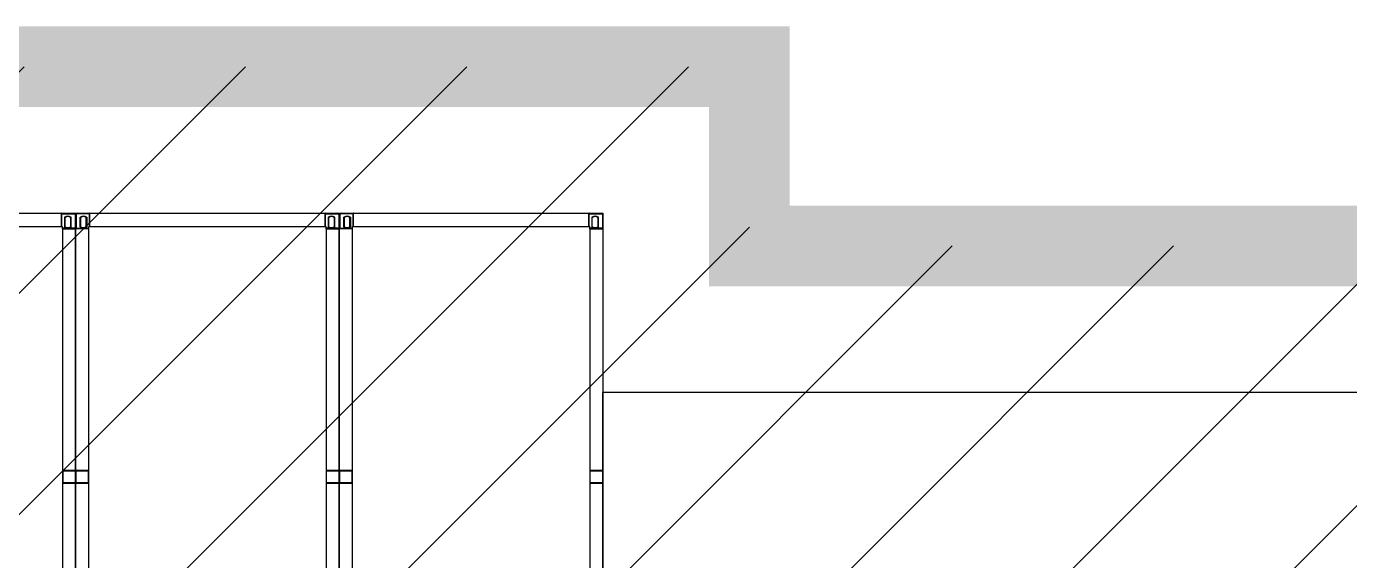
# Model space of a CAD drawing. Header units: millimetres. Extents: x 4080735 to 4152075, y -451436 to -400976.
# Drawn here: x 4147237 to 4148140, y -405665 to -405300 of the extents above; entities that cross this region are included whole.
import ezdxf

# ---------------------------------------------------------------- set-up
doc = ezdxf.new("R2010")
doc.units = ezdxf.units.MM
doc.header["$LTSCALE"] = 60
doc.layers.add('3', color=3, linetype='Continuous')

# ---------------------------------------------------------------- blocks, each defined once
blk = doc.blocks.new('KEY PLAN_NEW')
at = {"color": 253, "linetype": 'Continuous'}
for p, q in [((-1107.1, -1134.94), (-1107.1, -1131.94)), ((-1107.1, -1132.06), (-1106.98, -1132.06)), ((-1106.98, -1131.94), (-1106.98, -1132.06)), ((-1106.98, -1134.94), (-1106.98, -1132.06)), ((-1106.98, -1132.06), (-1104.27, -1132.06)), ((-1104.27, -1132.06), (-1104.27, -1131.94)), ((-1103.98, -1132.06), (-1103.98, -1132.06)), ((-1103.98, -1132.06), (-1103.98, -1132.06)), ((-1103.74, -1132.06), (-1103.74, -1132.06)), ((-1103.74, -1132.06), (-1103.74, -1132.06)), ((-1103.45, -1132.06), (-1103.45, -1131.94)), ((-1100.74, -1132.06), (-1103.45, -1132.06)), ((-1100.74, -1131.94), (-1100.74, -1132.06)), ((-1100.62, -1132.06), (-1100.74, -1132.06)), ((-1100.74, -1134.94), (-1100.74, -1132.06)), ((-1100.62, -1134.94), (-1100.62, -1131.94)), ((-1047.1, -1134.94), (-1047.1, -1131.94)), ((-1047.1, -1132.06), (-1046.98, -1132.06)), ((-1046.98, -1131.94), (-1046.98, -1132.06)), ((-1046.98, -1134.94), (-1046.98, -1132.06)), ((-1046.98, -1132.06), (-1044.27, -1132.06)), ((-1044.27, -1132.06), (-1044.27, -1131.94)), ((-1043.98, -1132.06), (-1043.98, -1132.06)), ((-1043.98, -1132.06), (-1043.98, -1132.06)), ((-1043.74, -1132.06), (-1043.74, -1132.06)), ((-1043.74, -1132.06), (-1043.74, -1132.06)), ((-1043.45, -1132.06), (-1043.45, -1131.94)), ((-1040.74, -1132.06), (-1043.45, -1132.06)), ((-1040.74, -1131.94), (-1040.74, -1132.06)), ((-1040.62, -1132.06), (-1040.74, -1132.06)), ((-1040.74, -1134.94), (-1040.74, -1132.06)), ((-1040.62, -1134.94), (-1040.62, -1131.94)), ((-987.1, -1134.94), (-987.1, -1131.94)), ((-987.1, -1132.06), (-986.98, -1132.06)), ((-986.98, -1131.94), (-986.98, -1132.06)), ((-986.98, -1134.94), (-986.98, -1132.06)), ((-986.98, -1132.06), (-984.27, -1132.06)), ((-984.27, -1132.06), (-984.27, -1131.94)), ((-983.98, -1132.06), (-983.98, -1132.06)), ((-983.98, -1132.06), (-983.98, -1132.06)), ((-1106.4, -1132.84), (-1106.4, -1135.1)), ((-1106.28, -1135.04), (-1106.28, -1132.91)), ((-1105.01, -1132.91), (-1105.01, -1135.04)), ((-1104.89, -1135.1), (-1104.89, -1132.84)), ((-1103.98, -1132.35), (-1103.86, -1132.35)), ((-1103.98, -1132.35), (-1103.98, -1135.38)), ((-1103.74, -1132.35), (-1103.86, -1132.35)), ((-1103.74, -1132.35), (-1103.74, -1135.38)), ((-1102.84, -1135.1), (-1102.84, -1132.84)), ((-1102.72, -1132.91), (-1102.72, -1135.04)), ((-1101.45, -1135.04), (-1101.45, -1132.91)), ((-1101.33, -1132.84), (-1101.33, -1135.1)), ((-1046.4, -1132.84), (-1046.4, -1135.1)), ((-1046.28, -1135.04), (-1046.28, -1132.91)), ((-1045.01, -1132.91), (-1045.01, -1135.04)), ((-1044.89, -1135.1), (-1044.89, -1132.84)), ((-1043.98, -1132.35), (-1043.86, -1132.35)), ((-1043.98, -1132.35), (-1043.98, -1135.38)), ((-1043.74, -1132.35), (-1043.86, -1132.35)), ((-1043.74, -1132.35), (-1043.74, -1135.38)), ((-1042.84, -1135.1), (-1042.84, -1132.84)), ((-1042.72, -1132.91), (-1042.72, -1135.04)), ((-1041.45, -1135.04), (-1041.45, -1132.91)), ((-1041.33, -1132.84), (-1041.33, -1135.1)), ((-986.4, -1132.84), (-986.4, -1135.1)), ((-986.28, -1135.04), (-986.28, -1132.91)), ((-985.01, -1132.91), (-985.01, -1135.04)), ((-984.89, -1135.1), (-984.89, -1132.84)), ((-983.98, -1132.35), (-983.86, -1132.35)), ((-983.98, -1132.35), (-983.98, -1135.38)), ((-1103.98, -1135.38), (-1106.86, -1135.38)), ((-1106.86, -1135.5), (-1103.86, -1135.5)), ((-1103.98, -1135.5), (-1103.98, -1135.38)), ((-1103.98, -1135.38), (-1103.86, -1135.38)), ((-1103.74, -1135.38), (-1103.86, -1135.38)), ((-1100.86, -1135.5), (-1103.86, -1135.5)), ((-1103.74, -1135.5), (-1103.74, -1135.38)), ((-1103.74, -1135.38), (-1100.86, -1135.38)), ((-1043.98, -1135.38), (-1046.86, -1135.38)), ((-1046.86, -1135.5), (-1043.86, -1135.5)), ((-1043.98, -1135.5), (-1043.98, -1135.38)), ((-1043.98, -1135.38), (-1043.86, -1135.38)), ((-1043.74, -1135.38), (-1043.86, -1135.38)), ((-1040.86, -1135.5), (-1043.86, -1135.5)), ((-1043.74, -1135.5), (-1043.74, -1135.38)), ((-1043.74, -1135.38), (-1040.86, -1135.38)), ((-983.98, -1135.38), (-986.86, -1135.38)), ((-986.86, -1135.5), (-983.86, -1135.5)), ((-983.98, -1135.5), (-983.98, -1135.38)), ((-983.98, -1135.38), (-983.86, -1135.38))]:
    blk.add_line(p, q, dxfattribs=at)
at = {"color": 253}
for p, q in [((-1160.62, -1134.94), (-1107.1, -1134.94)), ((-1107.1, -1134.94), (-1106.86, -1134.94)), ((-1106.86, -1135.5), (-1106.86, -1134.94)), ((-1100.62, -1134.94), (-1100.86, -1134.94)), ((-1100.86, -1135.5), (-1100.86, -1134.94)), ((-1100.62, -1134.94), (-1047.1, -1134.94)), ((-1047.1, -1134.94), (-1046.86, -1134.94)), ((-1046.86, -1135.5), (-1046.86, -1134.94)), ((-1040.62, -1134.94), (-1040.86, -1134.94)), ((-1040.86, -1135.5), (-1040.86, -1134.94)), ((-1040.62, -1134.94), (-987.1, -1134.94)), ((-987.1, -1134.94), (-986.86, -1134.94)), ((-986.86, -1135.5), (-986.86, -1134.94)), ((-1106.86, -1135.5), (-1106.86, -1428.38)), ((-1100.86, -1428.38), (-1100.86, -1135.5)), ((-1046.86, -1135.5), (-1046.86, -1428.38)), ((-1040.86, -1428.38), (-1040.86, -1135.5)), ((-986.86, -1135.5), (-986.86, -1428.38)), ((-703.74, -1172.74), (-983.86, -1172.74)), ((-983.86, -1371.94), (-983.86, -1172.74)), ((-1106.86, -1190.44), (-1106.86, -1193.44)), ((-1106.86, -1190.44), (-1103.86, -1190.44)), ((-1106.74, -1193.32), (-1106.74, -1190.56)), ((-1106.74, -1190.56), (-1103.98, -1190.56)), ((-1103.98, -1190.56), (-1103.98, -1193.32)), ((-1103.98, -1190.56), (-1103.98, -1193.32)), ((-1103.86, -1193.44), (-1103.86, -1190.44)), ((-1103.86, -1190.44), (-1103.86, -1193.44)), ((-1103.86, -1190.44), (-1100.86, -1190.44)), ((-1103.74, -1193.32), (-1103.74, -1190.56)), ((-1103.74, -1190.56), (-1100.98, -1190.56)), ((-1100.98, -1190.56), (-1100.98, -1193.32)), ((-1100.98, -1190.56), (-1100.98, -1193.32)), ((-1100.86, -1193.44), (-1100.86, -1190.44)), ((-1046.86, -1190.44), (-1046.86, -1193.44)), ((-1046.86, -1190.44), (-1043.86, -1190.44)), ((-1046.74, -1193.32), (-1046.74, -1190.56)), ((-1046.74, -1190.56), (-1043.98, -1190.56)), ((-1043.98, -1190.56), (-1043.98, -1193.32)), ((-1043.98, -1190.56), (-1043.98, -1193.32)), ((-1043.86, -1193.44), (-1043.86, -1190.44)), ((-1043.86, -1190.44), (-1043.86, -1193.44)), ((-1043.86, -1190.44), (-1040.86, -1190.44)), ((-1043.74, -1193.32), (-1043.74, -1190.56)), ((-1043.74, -1190.56), (-1040.98, -1190.56)), ((-1040.98, -1190.56), (-1040.98, -1193.32)), ((-1040.98, -1190.56), (-1040.98, -1193.32)), ((-1040.86, -1193.44), (-1040.86, -1190.44)), ((-986.86, -1190.44), (-986.86, -1193.44)), ((-986.86, -1190.44), (-983.86, -1190.44)), ((-986.74, -1193.32), (-986.74, -1190.56)), ((-986.74, -1190.56), (-983.98, -1190.56)), ((-983.98, -1190.56), (-983.98, -1193.32)), ((-983.98, -1190.56), (-983.98, -1193.32)), ((-983.86, -1193.44), (-983.86, -1190.44)), ((-1103.86, -1193.44), (-1106.86, -1193.44)), ((-1103.98, -1193.32), (-1106.74, -1193.32)), ((-1100.86, -1193.44), (-1103.86, -1193.44)), ((-1100.98, -1193.32), (-1103.74, -1193.32)), ((-1043.86, -1193.44), (-1046.86, -1193.44)), ((-1043.98, -1193.32), (-1046.74, -1193.32)), ((-1040.86, -1193.44), (-1043.86, -1193.44)), ((-1040.98, -1193.32), (-1043.74, -1193.32)), ((-983.86, -1193.44), (-986.86, -1193.44)), ((-983.98, -1193.32), (-986.74, -1193.32))]:
    blk.add_line(p, q, dxfattribs=at)
for points in [[(-1163.86, -1131.94), (-1103.86, -1131.94), (-1103.86, -1431.94), (-1163.86, -1431.94)], [(-1103.86, -1131.94), (-1043.86, -1131.94), (-1043.86, -1431.94), (-1103.86, -1431.94)], [(-1043.86, -1131.94), (-983.86, -1131.94), (-983.86, -1431.94), (-1043.86, -1431.94)]]:
    blk.add_lwpolyline(points, close=True, dxfattribs=at)
at = {"color": 253, "linetype": 'Continuous'}
for centre, radius, start, end in [((-1106.98, -1132.06), 0.12, 90, 180), ((-1104.27, -1132.35), 0.41, 0, 90), ((-1104.27, -1132.35), 0.29, 0, 90), ((-1103.45, -1132.35), 0.41, 90, 180), ((-1103.45, -1132.35), 0.29, 90, 180), ((-1100.74, -1132.06), 0.12, 0, 90), ((-1046.98, -1132.06), 0.12, 90, 180), ((-1044.27, -1132.35), 0.41, 0, 90), ((-1044.27, -1132.35), 0.29, 0, 90), ((-1043.45, -1132.35), 0.41, 90, 180), ((-1043.45, -1132.35), 0.29, 90, 180), ((-1040.74, -1132.06), 0.12, 0, 90), ((-986.98, -1132.06), 0.12, 90, 180), ((-984.27, -1132.35), 0.41, 0, 90), ((-984.27, -1132.35), 0.29, 0, 90), ((-1105.64, -1133.97), 1.36, 56.2792, 123.7208), ((-1105.64, -1133.97), 1.36, 236.2792, 303.7208), ((-1105.64, -1133.97), 1.24, 59.1964, 120.8036), ((-1105.64, -1133.97), 1.24, 239.1964, 300.8036), ((-1102.08, -1133.97), 1.36, 56.2792, 123.7208), ((-1102.08, -1133.97), 1.36, 236.2792, 303.7208), ((-1102.08, -1133.97), 1.24, 59.1964, 120.8036), ((-1102.08, -1133.97), 1.24, 239.1964, 300.8036), ((-1045.64, -1133.97), 1.36, 56.2792, 123.7208), ((-1045.64, -1133.97), 1.36, 236.2792, 303.7208), ((-1045.64, -1133.97), 1.24, 59.1964, 120.8036), ((-1045.64, -1133.97), 1.24, 239.1964, 300.8036), ((-1042.08, -1133.97), 1.36, 56.2792, 123.7208), ((-1042.08, -1133.97), 1.36, 236.2792, 303.7208), ((-1042.08, -1133.97), 1.24, 59.1964, 120.8036), ((-1042.08, -1133.97), 1.24, 239.1964, 300.8036), ((-985.64, -1133.97), 1.36, 56.2792, 123.7208), ((-985.64, -1133.97), 1.36, 236.2792, 303.7208), ((-985.64, -1133.97), 1.24, 59.1964, 120.8036), ((-985.64, -1133.97), 1.24, 239.1964, 300.8036), ((-1103.98, -1135.38), 0.12, 270, 0), ((-1103.74, -1135.38), 0.12, 180, 270), ((-1043.98, -1135.38), 0.12, 270, 0), ((-1043.74, -1135.38), 0.12, 180, 270), ((-983.98, -1135.38), 0.12, 270, 0)]:
    blk.add_arc(centre, radius, start, end, dxfattribs=at)
for points, knots in [([(-1106.28, -1132.91), (-1106.28, -1132.91, 46), (-1106.28, -1132.91, 46), (-1106.28, -1132.91, 46), (-1106.28, -1132.91, 46), (-1106.28, -1132.91, 46), (-1106.28, -1132.91, 46), (-1106.28, -1132.91, 46), (-1106.28, -1132.91, 46), (-1106.28, -1132.91, 46), (-1106.28, -1132.9, 46), (-1106.29, -1132.9, 46), (-1106.29, -1132.9, 46), (-1106.29, -1132.9, 46), (-1106.29, -1132.9, 46), (-1106.29, -1132.9, 46), (-1106.3, -1132.9, 46), (-1106.3, -1132.9, 46), (-1106.3, -1132.9, 46), (-1106.3, -1132.9, 46), (-1106.3, -1132.89, 46), (-1106.3, -1132.89, 46), (-1106.31, -1132.89, 46), (-1106.31, -1132.89, 46), (-1106.32, -1132.89, 46), (-1106.32, -1132.89, 46), (-1106.32, -1132.88, 46), (-1106.32, -1132.88, 46), (-1106.32, -1132.88, 46), (-1106.32, -1132.88, 46), (-1106.33, -1132.88, 46), (-1106.33, -1132.88, 46), (-1106.34, -1132.88, 46), (-1106.34, -1132.87, 46), (-1106.35, -1132.87, 46), (-1106.35, -1132.87, 46), (-1106.35, -1132.87, 46), (-1106.35, -1132.87, 46), (-1106.36, -1132.86, 46), (-1106.36, -1132.86, 46), (-1106.36, -1132.86, 46), (-1106.36, -1132.86, 46), (-1106.37, -1132.86, 46), (-1106.37, -1132.86, 46), (-1106.38, -1132.85, 46), (-1106.38, -1132.85, 46), (-1106.39, -1132.85, 46), (-1106.39, -1132.85, 46), (-1106.39, -1132.84, 46), (-1106.39, -1132.84, 46), (-1106.39, -1132.84, 46), (-1106.4, -1132.84, 46), (-1106.4, -1132.84, 46), (-1106.4, -1132.84, 46)], [0, 0, 0, 0, 0.06206, 0.12459, 0.12459, 0.155854, 0.155854, 0.171487, 0.171487, 0.187119, 0.187119, 0.249648, 0.249648, 0.312178, 0.312178, 0.343442, 0.343442, 0.359075, 0.359075, 0.374707, 0.374707, 0.437236, 0.437236, 0.499766, 0.499766, 0.53103, 0.53103, 0.546663, 0.546663, 0.562295, 0.562295, 0.624824, 0.624824, 0.687353, 0.687353, 0.749883, 0.749883, 0.765515, 0.765515, 0.781147, 0.781147, 0.812412, 0.812412, 0.874941, 0.874941, 0.937471, 0.937471, 0.968735, 0.968735, 0.984368, 0.992184, 0.992184, 1, 1, 1, 1]), ([(-1106.28, -1135.04), (-1106.28, -1135.04, 46), (-1106.28, -1135.04, 46), (-1106.28, -1135.04, 46), (-1106.28, -1135.04, 46), (-1106.28, -1135.04, 46), (-1106.28, -1135.04, 46), (-1106.28, -1135.04, 46), (-1106.28, -1135.04, 46), (-1106.28, -1135.04, 46), (-1106.28, -1135.04, 46), (-1106.29, -1135.04, 46), (-1106.29, -1135.05, 46), (-1106.29, -1135.05, 46), (-1106.29, -1135.05, 46), (-1106.29, -1135.05, 46), (-1106.3, -1135.05, 46), (-1106.3, -1135.05, 46), (-1106.3, -1135.05, 46), (-1106.3, -1135.05, 46), (-1106.3, -1135.05, 46), (-1106.3, -1135.05, 46), (-1106.31, -1135.06, 46), (-1106.31, -1135.06, 46), (-1106.32, -1135.06, 46), (-1106.32, -1135.06, 46), (-1106.32, -1135.06, 46), (-1106.32, -1135.06, 46), (-1106.32, -1135.06, 46), (-1106.32, -1135.06, 46), (-1106.33, -1135.07, 46), (-1106.33, -1135.07, 46), (-1106.34, -1135.07, 46), (-1106.34, -1135.07, 46), (-1106.35, -1135.08, 46), (-1106.35, -1135.08, 46), (-1106.35, -1135.08, 46), (-1106.35, -1135.08, 46), (-1106.36, -1135.08, 46), (-1106.36, -1135.08, 46), (-1106.36, -1135.09, 46), (-1106.36, -1135.09, 46), (-1106.37, -1135.09, 46), (-1106.37, -1135.09, 46), (-1106.38, -1135.09, 46), (-1106.38, -1135.1, 46), (-1106.39, -1135.1, 46), (-1106.39, -1135.1, 46), (-1106.39, -1135.1, 46), (-1106.39, -1135.1, 46), (-1106.39, -1135.1, 46), (-1106.4, -1135.1, 46), (-1106.4, -1135.1, 46), (-1106.4, -1135.1, 46)], [0, 0, 0, 0, 0.06206, 0.12459, 0.12459, 0.155854, 0.155854, 0.171487, 0.171487, 0.187119, 0.187119, 0.249648, 0.249648, 0.312178, 0.312178, 0.343442, 0.343442, 0.359075, 0.359075, 0.374707, 0.374707, 0.437236, 0.437236, 0.499766, 0.499766, 0.53103, 0.53103, 0.546663, 0.546663, 0.562295, 0.562295, 0.624824, 0.624824, 0.687353, 0.687353, 0.749883, 0.749883, 0.765515, 0.765515, 0.781147, 0.781147, 0.812412, 0.812412, 0.874941, 0.874941, 0.937471, 0.937471, 0.968735, 0.968735, 0.984368, 0.992184, 0.992184, 1, 1, 1, 1]), ([(-1104.89, -1132.84), (-1104.89, -1132.84, 46), (-1104.89, -1132.84, 46), (-1104.89, -1132.84, 46), (-1104.89, -1132.84, 46), (-1104.89, -1132.84, 46), (-1104.89, -1132.85, 46), (-1104.9, -1132.85, 46), (-1104.9, -1132.85, 46), (-1104.91, -1132.85, 46), (-1104.91, -1132.86, 46), (-1104.92, -1132.86, 46), (-1104.92, -1132.86, 46), (-1104.92, -1132.86, 46), (-1104.93, -1132.86, 46), (-1104.93, -1132.86, 46), (-1104.93, -1132.87, 46), (-1104.93, -1132.87, 46), (-1104.93, -1132.87, 46), (-1104.94, -1132.87, 46), (-1104.94, -1132.87, 46), (-1104.95, -1132.88, 46), (-1104.95, -1132.88, 46), (-1104.96, -1132.88, 46), (-1104.96, -1132.88, 46), (-1104.96, -1132.88, 46), (-1104.96, -1132.88, 46), (-1104.96, -1132.88, 46), (-1104.97, -1132.89, 46), (-1104.97, -1132.89, 46), (-1104.97, -1132.89, 46), (-1104.97, -1132.89, 46), (-1104.98, -1132.89, 46), (-1104.98, -1132.89, 46), (-1104.99, -1132.9, 46), (-1104.99, -1132.9, 46), (-1104.99, -1132.9, 46), (-1104.99, -1132.9, 46), (-1104.99, -1132.9, 46), (-1104.99, -1132.9, 46), (-1104.99, -1132.9, 46), (-1104.99, -1132.9, 46), (-1105, -1132.9, 46), (-1105, -1132.9, 46), (-1105, -1132.91, 46), (-1105, -1132.91, 46), (-1105, -1132.91, 46), (-1105, -1132.91, 46), (-1105, -1132.91, 46), (-1105, -1132.91, 46), (-1105.01, -1132.91, 46), (-1105.01, -1132.91, 46), (-1105.01, -1132.91, 46), (-1105.01, -1132.91, 46)], [0, 0, 0, 0, 0.00782, 0.00782, 0.015639, 0.031279, 0.031279, 0.062557, 0.062557, 0.125114, 0.125114, 0.187671, 0.187671, 0.21895, 0.21895, 0.234589, 0.234589, 0.250228, 0.250228, 0.312785, 0.312785, 0.375342, 0.375342, 0.437899, 0.437899, 0.453538, 0.453538, 0.469178, 0.469178, 0.500456, 0.500456, 0.563013, 0.563013, 0.62557, 0.62557, 0.641209, 0.641209, 0.656849, 0.656849, 0.688127, 0.688127, 0.750684, 0.750684, 0.813241, 0.813241, 0.828881, 0.828881, 0.84452, 0.84452, 0.875798, 0.875798, 0.938355, 1, 1, 1, 1]), ([(-1104.89, -1135.1), (-1104.89, -1135.1, 46), (-1104.89, -1135.1, 46), (-1104.89, -1135.1, 46), (-1104.89, -1135.1, 46), (-1104.89, -1135.1, 46), (-1104.89, -1135.1, 46), (-1104.9, -1135.1, 46), (-1104.9, -1135.1, 46), (-1104.91, -1135.09, 46), (-1104.91, -1135.09, 46), (-1104.92, -1135.09, 46), (-1104.92, -1135.09, 46), (-1104.92, -1135.09, 46), (-1104.93, -1135.08, 46), (-1104.93, -1135.08, 46), (-1104.93, -1135.08, 46), (-1104.93, -1135.08, 46), (-1104.93, -1135.08, 46), (-1104.94, -1135.08, 46), (-1104.94, -1135.07, 46), (-1104.95, -1135.07, 46), (-1104.95, -1135.07, 46), (-1104.96, -1135.07, 46), (-1104.96, -1135.06, 46), (-1104.96, -1135.06, 46), (-1104.96, -1135.06, 46), (-1104.96, -1135.06, 46), (-1104.97, -1135.06, 46), (-1104.97, -1135.06, 46), (-1104.97, -1135.06, 46), (-1104.97, -1135.06, 46), (-1104.98, -1135.05, 46), (-1104.98, -1135.05, 46), (-1104.99, -1135.05, 46), (-1104.99, -1135.05, 46), (-1104.99, -1135.05, 46), (-1104.99, -1135.05, 46), (-1104.99, -1135.05, 46), (-1104.99, -1135.05, 46), (-1104.99, -1135.05, 46), (-1104.99, -1135.05, 46), (-1105, -1135.04, 46), (-1105, -1135.04, 46), (-1105, -1135.04, 46), (-1105, -1135.04, 46), (-1105, -1135.04, 46), (-1105, -1135.04, 46), (-1105, -1135.04, 46), (-1105, -1135.04, 46), (-1105.01, -1135.04, 46), (-1105.01, -1135.04, 46), (-1105.01, -1135.04, 46), (-1105.01, -1135.04, 46)], [0, 0, 0, 0, 0.00782, 0.00782, 0.015639, 0.031279, 0.031279, 0.062557, 0.062557, 0.125114, 0.125114, 0.187671, 0.187671, 0.21895, 0.21895, 0.234589, 0.234589, 0.250228, 0.250228, 0.312785, 0.312785, 0.375342, 0.375342, 0.437899, 0.437899, 0.453538, 0.453538, 0.469178, 0.469178, 0.500456, 0.500456, 0.563013, 0.563013, 0.62557, 0.62557, 0.641209, 0.641209, 0.656849, 0.656849, 0.688127, 0.688127, 0.750684, 0.750684, 0.813241, 0.813241, 0.828881, 0.828881, 0.84452, 0.84452, 0.875798, 0.875798, 0.938355, 1, 1, 1, 1]), ([(-1102.84, -1132.84), (-1102.84, -1132.84, 46), (-1102.84, -1132.84, 46), (-1102.83, -1132.84, 46), (-1102.83, -1132.84, 46), (-1102.83, -1132.84, 46), (-1102.83, -1132.85, 46), (-1102.83, -1132.85, 46), (-1102.82, -1132.85, 46), (-1102.82, -1132.85, 46), (-1102.81, -1132.86, 46), (-1102.81, -1132.86, 46), (-1102.8, -1132.86, 46), (-1102.8, -1132.86, 46), (-1102.8, -1132.86, 46), (-1102.8, -1132.86, 46), (-1102.79, -1132.87, 46), (-1102.79, -1132.87, 46), (-1102.79, -1132.87, 46), (-1102.79, -1132.87, 46), (-1102.78, -1132.87, 46), (-1102.78, -1132.88, 46), (-1102.77, -1132.88, 46), (-1102.77, -1132.88, 46), (-1102.76, -1132.88, 46), (-1102.76, -1132.88, 46), (-1102.76, -1132.88, 46), (-1102.76, -1132.88, 46), (-1102.76, -1132.89, 46), (-1102.76, -1132.89, 46), (-1102.75, -1132.89, 46), (-1102.75, -1132.89, 46), (-1102.74, -1132.89, 46), (-1102.74, -1132.89, 46), (-1102.74, -1132.9, 46), (-1102.74, -1132.9, 46), (-1102.74, -1132.9, 46), (-1102.74, -1132.9, 46), (-1102.73, -1132.9, 46), (-1102.73, -1132.9, 46), (-1102.73, -1132.9, 46), (-1102.73, -1132.9, 46), (-1102.73, -1132.9, 46), (-1102.72, -1132.9, 46), (-1102.72, -1132.91, 46), (-1102.72, -1132.91, 46), (-1102.72, -1132.91, 46), (-1102.72, -1132.91, 46), (-1102.72, -1132.91, 46), (-1102.72, -1132.91, 46), (-1102.72, -1132.91, 46), (-1102.72, -1132.91, 46), (-1102.72, -1132.91, 46), (-1102.72, -1132.91, 46)], [0, 0, 0, 0, 0.00782, 0.00782, 0.015639, 0.031279, 0.031279, 0.062557, 0.062557, 0.125114, 0.125114, 0.187671, 0.187671, 0.21895, 0.21895, 0.234589, 0.234589, 0.250228, 0.250228, 0.312785, 0.312785, 0.375342, 0.375342, 0.437899, 0.437899, 0.453538, 0.453538, 0.469178, 0.469178, 0.500456, 0.500456, 0.563013, 0.563013, 0.62557, 0.62557, 0.641209, 0.641209, 0.656849, 0.656849, 0.688127, 0.688127, 0.750684, 0.750684, 0.813241, 0.813241, 0.828881, 0.828881, 0.84452, 0.84452, 0.875798, 0.875798, 0.938355, 1, 1, 1, 1]), ([(-1102.84, -1135.1), (-1102.84, -1135.1, 46), (-1102.84, -1135.1, 46), (-1102.83, -1135.1, 46), (-1102.83, -1135.1, 46), (-1102.83, -1135.1, 46), (-1102.83, -1135.1, 46), (-1102.83, -1135.1, 46), (-1102.82, -1135.1, 46), (-1102.82, -1135.09, 46), (-1102.81, -1135.09, 46), (-1102.81, -1135.09, 46), (-1102.8, -1135.09, 46), (-1102.8, -1135.09, 46), (-1102.8, -1135.08, 46), (-1102.8, -1135.08, 46), (-1102.79, -1135.08, 46), (-1102.79, -1135.08, 46), (-1102.79, -1135.08, 46), (-1102.79, -1135.08, 46), (-1102.78, -1135.07, 46), (-1102.78, -1135.07, 46), (-1102.77, -1135.07, 46), (-1102.77, -1135.07, 46), (-1102.76, -1135.06, 46), (-1102.76, -1135.06, 46), (-1102.76, -1135.06, 46), (-1102.76, -1135.06, 46), (-1102.76, -1135.06, 46), (-1102.76, -1135.06, 46), (-1102.75, -1135.06, 46), (-1102.75, -1135.06, 46), (-1102.74, -1135.05, 46), (-1102.74, -1135.05, 46), (-1102.74, -1135.05, 46), (-1102.74, -1135.05, 46), (-1102.74, -1135.05, 46), (-1102.74, -1135.05, 46), (-1102.73, -1135.05, 46), (-1102.73, -1135.05, 46), (-1102.73, -1135.05, 46), (-1102.73, -1135.05, 46), (-1102.73, -1135.04, 46), (-1102.72, -1135.04, 46), (-1102.72, -1135.04, 46), (-1102.72, -1135.04, 46), (-1102.72, -1135.04, 46), (-1102.72, -1135.04, 46), (-1102.72, -1135.04, 46), (-1102.72, -1135.04, 46), (-1102.72, -1135.04, 46), (-1102.72, -1135.04, 46), (-1102.72, -1135.04, 46), (-1102.72, -1135.04, 46)], [0, 0, 0, 0, 0.00782, 0.00782, 0.015639, 0.031279, 0.031279, 0.062557, 0.062557, 0.125114, 0.125114, 0.187671, 0.187671, 0.21895, 0.21895, 0.234589, 0.234589, 0.250228, 0.250228, 0.312785, 0.312785, 0.375342, 0.375342, 0.437899, 0.437899, 0.453538, 0.453538, 0.469178, 0.469178, 0.500456, 0.500456, 0.563013, 0.563013, 0.62557, 0.62557, 0.641209, 0.641209, 0.656849, 0.656849, 0.688127, 0.688127, 0.750684, 0.750684, 0.813241, 0.813241, 0.828881, 0.828881, 0.84452, 0.84452, 0.875798, 0.875798, 0.938355, 1, 1, 1, 1]), ([(-1101.45, -1132.91), (-1101.45, -1132.91, 46), (-1101.45, -1132.91, 46), (-1101.45, -1132.91, 46), (-1101.44, -1132.91, 46), (-1101.44, -1132.91, 46), (-1101.44, -1132.91, 46), (-1101.44, -1132.91, 46), (-1101.44, -1132.91, 46), (-1101.44, -1132.91, 46), (-1101.44, -1132.9, 46), (-1101.44, -1132.9, 46), (-1101.43, -1132.9, 46), (-1101.43, -1132.9, 46), (-1101.43, -1132.9, 46), (-1101.43, -1132.9, 46), (-1101.43, -1132.9, 46), (-1101.43, -1132.9, 46), (-1101.43, -1132.9, 46), (-1101.43, -1132.9, 46), (-1101.42, -1132.89, 46), (-1101.42, -1132.89, 46), (-1101.41, -1132.89, 46), (-1101.41, -1132.89, 46), (-1101.41, -1132.89, 46), (-1101.41, -1132.89, 46), (-1101.4, -1132.88, 46), (-1101.4, -1132.88, 46), (-1101.4, -1132.88, 46), (-1101.4, -1132.88, 46), (-1101.4, -1132.88, 46), (-1101.39, -1132.88, 46), (-1101.39, -1132.88, 46), (-1101.38, -1132.87, 46), (-1101.38, -1132.87, 46), (-1101.37, -1132.87, 46), (-1101.37, -1132.87, 46), (-1101.37, -1132.87, 46), (-1101.37, -1132.86, 46), (-1101.37, -1132.86, 46), (-1101.36, -1132.86, 46), (-1101.36, -1132.86, 46), (-1101.36, -1132.86, 46), (-1101.35, -1132.86, 46), (-1101.35, -1132.85, 46), (-1101.34, -1132.85, 46), (-1101.34, -1132.85, 46), (-1101.33, -1132.85, 46), (-1101.33, -1132.84, 46), (-1101.33, -1132.84, 46), (-1101.33, -1132.84, 46), (-1101.33, -1132.84, 46), (-1101.33, -1132.84, 46), (-1101.33, -1132.84, 46)], [0, 0, 0, 0, 0.06206, 0.12459, 0.12459, 0.155854, 0.155854, 0.171487, 0.171487, 0.187119, 0.187119, 0.249648, 0.249648, 0.312178, 0.312178, 0.343442, 0.343442, 0.359075, 0.359075, 0.374707, 0.374707, 0.437236, 0.437236, 0.499766, 0.499766, 0.53103, 0.53103, 0.546663, 0.546663, 0.562295, 0.562295, 0.624824, 0.624824, 0.687353, 0.687353, 0.749883, 0.749883, 0.765515, 0.765515, 0.781147, 0.781147, 0.812412, 0.812412, 0.874941, 0.874941, 0.937471, 0.937471, 0.968735, 0.968735, 0.984368, 0.992184, 0.992184, 1, 1, 1, 1]), ([(-1101.45, -1135.04), (-1101.45, -1135.04, 46), (-1101.45, -1135.04, 46), (-1101.45, -1135.04, 46), (-1101.44, -1135.04, 46), (-1101.44, -1135.04, 46), (-1101.44, -1135.04, 46), (-1101.44, -1135.04, 46), (-1101.44, -1135.04, 46), (-1101.44, -1135.04, 46), (-1101.44, -1135.04, 46), (-1101.44, -1135.04, 46), (-1101.43, -1135.05, 46), (-1101.43, -1135.05, 46), (-1101.43, -1135.05, 46), (-1101.43, -1135.05, 46), (-1101.43, -1135.05, 46), (-1101.43, -1135.05, 46), (-1101.43, -1135.05, 46), (-1101.43, -1135.05, 46), (-1101.42, -1135.05, 46), (-1101.42, -1135.05, 46), (-1101.41, -1135.06, 46), (-1101.41, -1135.06, 46), (-1101.41, -1135.06, 46), (-1101.41, -1135.06, 46), (-1101.4, -1135.06, 46), (-1101.4, -1135.06, 46), (-1101.4, -1135.06, 46), (-1101.4, -1135.06, 46), (-1101.4, -1135.07, 46), (-1101.39, -1135.07, 46), (-1101.39, -1135.07, 46), (-1101.38, -1135.07, 46), (-1101.38, -1135.08, 46), (-1101.37, -1135.08, 46), (-1101.37, -1135.08, 46), (-1101.37, -1135.08, 46), (-1101.37, -1135.08, 46), (-1101.37, -1135.08, 46), (-1101.36, -1135.09, 46), (-1101.36, -1135.09, 46), (-1101.36, -1135.09, 46), (-1101.35, -1135.09, 46), (-1101.35, -1135.09, 46), (-1101.34, -1135.1, 46), (-1101.34, -1135.1, 46), (-1101.33, -1135.1, 46), (-1101.33, -1135.1, 46), (-1101.33, -1135.1, 46), (-1101.33, -1135.1, 46), (-1101.33, -1135.1, 46), (-1101.33, -1135.1, 46), (-1101.33, -1135.1, 46)], [0, 0, 0, 0, 0.06206, 0.12459, 0.12459, 0.155854, 0.155854, 0.171487, 0.171487, 0.187119, 0.187119, 0.249648, 0.249648, 0.312178, 0.312178, 0.343442, 0.343442, 0.359075, 0.359075, 0.374707, 0.374707, 0.437236, 0.437236, 0.499766, 0.499766, 0.53103, 0.53103, 0.546663, 0.546663, 0.562295, 0.562295, 0.624824, 0.624824, 0.687353, 0.687353, 0.749883, 0.749883, 0.765515, 0.765515, 0.781147, 0.781147, 0.812412, 0.812412, 0.874941, 0.874941, 0.937471, 0.937471, 0.968735, 0.968735, 0.984368, 0.992184, 0.992184, 1, 1, 1, 1]), ([(-1046.28, -1132.91), (-1046.28, -1132.91, 46), (-1046.28, -1132.91, 46), (-1046.28, -1132.91, 46), (-1046.28, -1132.91, 46), (-1046.28, -1132.91, 46), (-1046.28, -1132.91, 46), (-1046.28, -1132.91, 46), (-1046.28, -1132.91, 46), (-1046.28, -1132.91, 46), (-1046.28, -1132.9, 46), (-1046.29, -1132.9, 46), (-1046.29, -1132.9, 46), (-1046.29, -1132.9, 46), (-1046.29, -1132.9, 46), (-1046.29, -1132.9, 46), (-1046.3, -1132.9, 46), (-1046.3, -1132.9, 46), (-1046.3, -1132.9, 46), (-1046.3, -1132.9, 46), (-1046.3, -1132.89, 46), (-1046.3, -1132.89, 46), (-1046.31, -1132.89, 46), (-1046.31, -1132.89, 46), (-1046.32, -1132.89, 46), (-1046.32, -1132.89, 46), (-1046.32, -1132.88, 46), (-1046.32, -1132.88, 46), (-1046.32, -1132.88, 46), (-1046.32, -1132.88, 46), (-1046.33, -1132.88, 46), (-1046.33, -1132.88, 46), (-1046.34, -1132.88, 46), (-1046.34, -1132.87, 46), (-1046.35, -1132.87, 46), (-1046.35, -1132.87, 46), (-1046.35, -1132.87, 46), (-1046.35, -1132.87, 46), (-1046.36, -1132.86, 46), (-1046.36, -1132.86, 46), (-1046.36, -1132.86, 46), (-1046.36, -1132.86, 46), (-1046.37, -1132.86, 46), (-1046.37, -1132.86, 46), (-1046.38, -1132.85, 46), (-1046.38, -1132.85, 46), (-1046.39, -1132.85, 46), (-1046.39, -1132.85, 46), (-1046.39, -1132.84, 46), (-1046.39, -1132.84, 46), (-1046.39, -1132.84, 46), (-1046.4, -1132.84, 46), (-1046.4, -1132.84, 46), (-1046.4, -1132.84, 46)], [0, 0, 0, 0, 0.06206, 0.12459, 0.12459, 0.155854, 0.155854, 0.171487, 0.171487, 0.187119, 0.187119, 0.249648, 0.249648, 0.312178, 0.312178, 0.343442, 0.343442, 0.359075, 0.359075, 0.374707, 0.374707, 0.437236, 0.437236, 0.499766, 0.499766, 0.53103, 0.53103, 0.546663, 0.546663, 0.562295, 0.562295, 0.624824, 0.624824, 0.687353, 0.687353, 0.749883, 0.749883, 0.765515, 0.765515, 0.781147, 0.781147, 0.812412, 0.812412, 0.874941, 0.874941, 0.937471, 0.937471, 0.968735, 0.968735, 0.984368, 0.992184, 0.992184, 1, 1, 1, 1]), ([(-1046.28, -1135.04), (-1046.28, -1135.04, 46), (-1046.28, -1135.04, 46), (-1046.28, -1135.04, 46), (-1046.28, -1135.04, 46), (-1046.28, -1135.04, 46), (-1046.28, -1135.04, 46), (-1046.28, -1135.04, 46), (-1046.28, -1135.04, 46), (-1046.28, -1135.04, 46), (-1046.28, -1135.04, 46), (-1046.29, -1135.04, 46), (-1046.29, -1135.05, 46), (-1046.29, -1135.05, 46), (-1046.29, -1135.05, 46), (-1046.29, -1135.05, 46), (-1046.3, -1135.05, 46), (-1046.3, -1135.05, 46), (-1046.3, -1135.05, 46), (-1046.3, -1135.05, 46), (-1046.3, -1135.05, 46), (-1046.3, -1135.05, 46), (-1046.31, -1135.06, 46), (-1046.31, -1135.06, 46), (-1046.32, -1135.06, 46), (-1046.32, -1135.06, 46), (-1046.32, -1135.06, 46), (-1046.32, -1135.06, 46), (-1046.32, -1135.06, 46), (-1046.32, -1135.06, 46), (-1046.33, -1135.07, 46), (-1046.33, -1135.07, 46), (-1046.34, -1135.07, 46), (-1046.34, -1135.07, 46), (-1046.35, -1135.08, 46), (-1046.35, -1135.08, 46), (-1046.35, -1135.08, 46), (-1046.35, -1135.08, 46), (-1046.36, -1135.08, 46), (-1046.36, -1135.08, 46), (-1046.36, -1135.09, 46), (-1046.36, -1135.09, 46), (-1046.37, -1135.09, 46), (-1046.37, -1135.09, 46), (-1046.38, -1135.09, 46), (-1046.38, -1135.1, 46), (-1046.39, -1135.1, 46), (-1046.39, -1135.1, 46), (-1046.39, -1135.1, 46), (-1046.39, -1135.1, 46), (-1046.39, -1135.1, 46), (-1046.4, -1135.1, 46), (-1046.4, -1135.1, 46), (-1046.4, -1135.1, 46)], [0, 0, 0, 0, 0.06206, 0.12459, 0.12459, 0.155854, 0.155854, 0.171487, 0.171487, 0.187119, 0.187119, 0.249648, 0.249648, 0.312178, 0.312178, 0.343442, 0.343442, 0.359075, 0.359075, 0.374707, 0.374707, 0.437236, 0.437236, 0.499766, 0.499766, 0.53103, 0.53103, 0.546663, 0.546663, 0.562295, 0.562295, 0.624824, 0.624824, 0.687353, 0.687353, 0.749883, 0.749883, 0.765515, 0.765515, 0.781147, 0.781147, 0.812412, 0.812412, 0.874941, 0.874941, 0.937471, 0.937471, 0.968735, 0.968735, 0.984368, 0.992184, 0.992184, 1, 1, 1, 1]), ([(-1044.89, -1132.84), (-1044.89, -1132.84, 46), (-1044.89, -1132.84, 46), (-1044.89, -1132.84, 46), (-1044.89, -1132.84, 46), (-1044.89, -1132.84, 46), (-1044.89, -1132.85, 46), (-1044.9, -1132.85, 46), (-1044.9, -1132.85, 46), (-1044.91, -1132.85, 46), (-1044.91, -1132.86, 46), (-1044.92, -1132.86, 46), (-1044.92, -1132.86, 46), (-1044.92, -1132.86, 46), (-1044.93, -1132.86, 46), (-1044.93, -1132.86, 46), (-1044.93, -1132.87, 46), (-1044.93, -1132.87, 46), (-1044.93, -1132.87, 46), (-1044.94, -1132.87, 46), (-1044.94, -1132.87, 46), (-1044.95, -1132.88, 46), (-1044.95, -1132.88, 46), (-1044.96, -1132.88, 46), (-1044.96, -1132.88, 46), (-1044.96, -1132.88, 46), (-1044.96, -1132.88, 46), (-1044.96, -1132.88, 46), (-1044.97, -1132.89, 46), (-1044.97, -1132.89, 46), (-1044.97, -1132.89, 46), (-1044.97, -1132.89, 46), (-1044.98, -1132.89, 46), (-1044.98, -1132.89, 46), (-1044.99, -1132.9, 46), (-1044.99, -1132.9, 46), (-1044.99, -1132.9, 46), (-1044.99, -1132.9, 46), (-1044.99, -1132.9, 46), (-1044.99, -1132.9, 46), (-1044.99, -1132.9, 46), (-1044.99, -1132.9, 46), (-1045, -1132.9, 46), (-1045, -1132.9, 46), (-1045, -1132.91, 46), (-1045, -1132.91, 46), (-1045, -1132.91, 46), (-1045, -1132.91, 46), (-1045, -1132.91, 46), (-1045, -1132.91, 46), (-1045.01, -1132.91, 46), (-1045.01, -1132.91, 46), (-1045.01, -1132.91, 46), (-1045.01, -1132.91, 46)], [0, 0, 0, 0, 0.00782, 0.00782, 0.015639, 0.031279, 0.031279, 0.062557, 0.062557, 0.125114, 0.125114, 0.187671, 0.187671, 0.21895, 0.21895, 0.234589, 0.234589, 0.250228, 0.250228, 0.312785, 0.312785, 0.375342, 0.375342, 0.437899, 0.437899, 0.453538, 0.453538, 0.469178, 0.469178, 0.500456, 0.500456, 0.563013, 0.563013, 0.62557, 0.62557, 0.641209, 0.641209, 0.656849, 0.656849, 0.688127, 0.688127, 0.750684, 0.750684, 0.813241, 0.813241, 0.828881, 0.828881, 0.84452, 0.84452, 0.875798, 0.875798, 0.938355, 1, 1, 1, 1]), ([(-1044.89, -1135.1), (-1044.89, -1135.1, 46), (-1044.89, -1135.1, 46), (-1044.89, -1135.1, 46), (-1044.89, -1135.1, 46), (-1044.89, -1135.1, 46), (-1044.89, -1135.1, 46), (-1044.9, -1135.1, 46), (-1044.9, -1135.1, 46), (-1044.91, -1135.09, 46), (-1044.91, -1135.09, 46), (-1044.92, -1135.09, 46), (-1044.92, -1135.09, 46), (-1044.92, -1135.09, 46), (-1044.93, -1135.08, 46), (-1044.93, -1135.08, 46), (-1044.93, -1135.08, 46), (-1044.93, -1135.08, 46), (-1044.93, -1135.08, 46), (-1044.94, -1135.08, 46), (-1044.94, -1135.07, 46), (-1044.95, -1135.07, 46), (-1044.95, -1135.07, 46), (-1044.96, -1135.07, 46), (-1044.96, -1135.06, 46), (-1044.96, -1135.06, 46), (-1044.96, -1135.06, 46), (-1044.96, -1135.06, 46), (-1044.97, -1135.06, 46), (-1044.97, -1135.06, 46), (-1044.97, -1135.06, 46), (-1044.97, -1135.06, 46), (-1044.98, -1135.05, 46), (-1044.98, -1135.05, 46), (-1044.99, -1135.05, 46), (-1044.99, -1135.05, 46), (-1044.99, -1135.05, 46), (-1044.99, -1135.05, 46), (-1044.99, -1135.05, 46), (-1044.99, -1135.05, 46), (-1044.99, -1135.05, 46), (-1044.99, -1135.05, 46), (-1045, -1135.04, 46), (-1045, -1135.04, 46), (-1045, -1135.04, 46), (-1045, -1135.04, 46), (-1045, -1135.04, 46), (-1045, -1135.04, 46), (-1045, -1135.04, 46), (-1045, -1135.04, 46), (-1045.01, -1135.04, 46), (-1045.01, -1135.04, 46), (-1045.01, -1135.04, 46), (-1045.01, -1135.04, 46)], [0, 0, 0, 0, 0.00782, 0.00782, 0.015639, 0.031279, 0.031279, 0.062557, 0.062557, 0.125114, 0.125114, 0.187671, 0.187671, 0.21895, 0.21895, 0.234589, 0.234589, 0.250228, 0.250228, 0.312785, 0.312785, 0.375342, 0.375342, 0.437899, 0.437899, 0.453538, 0.453538, 0.469178, 0.469178, 0.500456, 0.500456, 0.563013, 0.563013, 0.62557, 0.62557, 0.641209, 0.641209, 0.656849, 0.656849, 0.688127, 0.688127, 0.750684, 0.750684, 0.813241, 0.813241, 0.828881, 0.828881, 0.84452, 0.84452, 0.875798, 0.875798, 0.938355, 1, 1, 1, 1]), ([(-1042.84, -1132.84), (-1042.84, -1132.84, 46), (-1042.84, -1132.84, 46), (-1042.83, -1132.84, 46), (-1042.83, -1132.84, 46), (-1042.83, -1132.84, 46), (-1042.83, -1132.85, 46), (-1042.83, -1132.85, 46), (-1042.82, -1132.85, 46), (-1042.82, -1132.85, 46), (-1042.81, -1132.86, 46), (-1042.81, -1132.86, 46), (-1042.8, -1132.86, 46), (-1042.8, -1132.86, 46), (-1042.8, -1132.86, 46), (-1042.8, -1132.86, 46), (-1042.79, -1132.87, 46), (-1042.79, -1132.87, 46), (-1042.79, -1132.87, 46), (-1042.79, -1132.87, 46), (-1042.78, -1132.87, 46), (-1042.78, -1132.88, 46), (-1042.77, -1132.88, 46), (-1042.77, -1132.88, 46), (-1042.76, -1132.88, 46), (-1042.76, -1132.88, 46), (-1042.76, -1132.88, 46), (-1042.76, -1132.88, 46), (-1042.76, -1132.89, 46), (-1042.76, -1132.89, 46), (-1042.75, -1132.89, 46), (-1042.75, -1132.89, 46), (-1042.74, -1132.89, 46), (-1042.74, -1132.89, 46), (-1042.74, -1132.9, 46), (-1042.74, -1132.9, 46), (-1042.74, -1132.9, 46), (-1042.74, -1132.9, 46), (-1042.73, -1132.9, 46), (-1042.73, -1132.9, 46), (-1042.73, -1132.9, 46), (-1042.73, -1132.9, 46), (-1042.73, -1132.9, 46), (-1042.72, -1132.9, 46), (-1042.72, -1132.91, 46), (-1042.72, -1132.91, 46), (-1042.72, -1132.91, 46), (-1042.72, -1132.91, 46), (-1042.72, -1132.91, 46), (-1042.72, -1132.91, 46), (-1042.72, -1132.91, 46), (-1042.72, -1132.91, 46), (-1042.72, -1132.91, 46), (-1042.72, -1132.91, 46)], [0, 0, 0, 0, 0.00782, 0.00782, 0.015639, 0.031279, 0.031279, 0.062557, 0.062557, 0.125114, 0.125114, 0.187671, 0.187671, 0.21895, 0.21895, 0.234589, 0.234589, 0.250228, 0.250228, 0.312785, 0.312785, 0.375342, 0.375342, 0.437899, 0.437899, 0.453538, 0.453538, 0.469178, 0.469178, 0.500456, 0.500456, 0.563013, 0.563013, 0.62557, 0.62557, 0.641209, 0.641209, 0.656849, 0.656849, 0.688127, 0.688127, 0.750684, 0.750684, 0.813241, 0.813241, 0.828881, 0.828881, 0.84452, 0.84452, 0.875798, 0.875798, 0.938355, 1, 1, 1, 1]), ([(-1042.84, -1135.1), (-1042.84, -1135.1, 46), (-1042.84, -1135.1, 46), (-1042.83, -1135.1, 46), (-1042.83, -1135.1, 46), (-1042.83, -1135.1, 46), (-1042.83, -1135.1, 46), (-1042.83, -1135.1, 46), (-1042.82, -1135.1, 46), (-1042.82, -1135.09, 46), (-1042.81, -1135.09, 46), (-1042.81, -1135.09, 46), (-1042.8, -1135.09, 46), (-1042.8, -1135.09, 46), (-1042.8, -1135.08, 46), (-1042.8, -1135.08, 46), (-1042.79, -1135.08, 46), (-1042.79, -1135.08, 46), (-1042.79, -1135.08, 46), (-1042.79, -1135.08, 46), (-1042.78, -1135.07, 46), (-1042.78, -1135.07, 46), (-1042.77, -1135.07, 46), (-1042.77, -1135.07, 46), (-1042.76, -1135.06, 46), (-1042.76, -1135.06, 46), (-1042.76, -1135.06, 46), (-1042.76, -1135.06, 46), (-1042.76, -1135.06, 46), (-1042.76, -1135.06, 46), (-1042.75, -1135.06, 46), (-1042.75, -1135.06, 46), (-1042.74, -1135.05, 46), (-1042.74, -1135.05, 46), (-1042.74, -1135.05, 46), (-1042.74, -1135.05, 46), (-1042.74, -1135.05, 46), (-1042.74, -1135.05, 46), (-1042.73, -1135.05, 46), (-1042.73, -1135.05, 46), (-1042.73, -1135.05, 46), (-1042.73, -1135.05, 46), (-1042.73, -1135.04, 46), (-1042.72, -1135.04, 46), (-1042.72, -1135.04, 46), (-1042.72, -1135.04, 46), (-1042.72, -1135.04, 46), (-1042.72, -1135.04, 46), (-1042.72, -1135.04, 46), (-1042.72, -1135.04, 46), (-1042.72, -1135.04, 46), (-1042.72, -1135.04, 46), (-1042.72, -1135.04, 46), (-1042.72, -1135.04, 46)], [0, 0, 0, 0, 0.00782, 0.00782, 0.015639, 0.031279, 0.031279, 0.062557, 0.062557, 0.125114, 0.125114, 0.187671, 0.187671, 0.21895, 0.21895, 0.234589, 0.234589, 0.250228, 0.250228, 0.312785, 0.312785, 0.375342, 0.375342, 0.437899, 0.437899, 0.453538, 0.453538, 0.469178, 0.469178, 0.500456, 0.500456, 0.563013, 0.563013, 0.62557, 0.62557, 0.641209, 0.641209, 0.656849, 0.656849, 0.688127, 0.688127, 0.750684, 0.750684, 0.813241, 0.813241, 0.828881, 0.828881, 0.84452, 0.84452, 0.875798, 0.875798, 0.938355, 1, 1, 1, 1]), ([(-1041.45, -1132.91), (-1041.45, -1132.91, 46), (-1041.45, -1132.91, 46), (-1041.45, -1132.91, 46), (-1041.44, -1132.91, 46), (-1041.44, -1132.91, 46), (-1041.44, -1132.91, 46), (-1041.44, -1132.91, 46), (-1041.44, -1132.91, 46), (-1041.44, -1132.91, 46), (-1041.44, -1132.9, 46), (-1041.44, -1132.9, 46), (-1041.43, -1132.9, 46), (-1041.43, -1132.9, 46), (-1041.43, -1132.9, 46), (-1041.43, -1132.9, 46), (-1041.43, -1132.9, 46), (-1041.43, -1132.9, 46), (-1041.43, -1132.9, 46), (-1041.43, -1132.9, 46), (-1041.42, -1132.89, 46), (-1041.42, -1132.89, 46), (-1041.41, -1132.89, 46), (-1041.41, -1132.89, 46), (-1041.41, -1132.89, 46), (-1041.41, -1132.89, 46), (-1041.4, -1132.88, 46), (-1041.4, -1132.88, 46), (-1041.4, -1132.88, 46), (-1041.4, -1132.88, 46), (-1041.4, -1132.88, 46), (-1041.39, -1132.88, 46), (-1041.39, -1132.88, 46), (-1041.38, -1132.87, 46), (-1041.38, -1132.87, 46), (-1041.37, -1132.87, 46), (-1041.37, -1132.87, 46), (-1041.37, -1132.87, 46), (-1041.37, -1132.86, 46), (-1041.37, -1132.86, 46), (-1041.36, -1132.86, 46), (-1041.36, -1132.86, 46), (-1041.36, -1132.86, 46), (-1041.35, -1132.86, 46), (-1041.35, -1132.85, 46), (-1041.34, -1132.85, 46), (-1041.34, -1132.85, 46), (-1041.33, -1132.85, 46), (-1041.33, -1132.84, 46), (-1041.33, -1132.84, 46), (-1041.33, -1132.84, 46), (-1041.33, -1132.84, 46), (-1041.33, -1132.84, 46), (-1041.33, -1132.84, 46)], [0, 0, 0, 0, 0.06206, 0.12459, 0.12459, 0.155854, 0.155854, 0.171487, 0.171487, 0.187119, 0.187119, 0.249648, 0.249648, 0.312178, 0.312178, 0.343442, 0.343442, 0.359075, 0.359075, 0.374707, 0.374707, 0.437236, 0.437236, 0.499766, 0.499766, 0.53103, 0.53103, 0.546663, 0.546663, 0.562295, 0.562295, 0.624824, 0.624824, 0.687353, 0.687353, 0.749883, 0.749883, 0.765515, 0.765515, 0.781147, 0.781147, 0.812412, 0.812412, 0.874941, 0.874941, 0.937471, 0.937471, 0.968735, 0.968735, 0.984368, 0.992184, 0.992184, 1, 1, 1, 1]), ([(-1041.45, -1135.04), (-1041.45, -1135.04, 46), (-1041.45, -1135.04, 46), (-1041.45, -1135.04, 46), (-1041.44, -1135.04, 46), (-1041.44, -1135.04, 46), (-1041.44, -1135.04, 46), (-1041.44, -1135.04, 46), (-1041.44, -1135.04, 46), (-1041.44, -1135.04, 46), (-1041.44, -1135.04, 46), (-1041.44, -1135.04, 46), (-1041.43, -1135.05, 46), (-1041.43, -1135.05, 46), (-1041.43, -1135.05, 46), (-1041.43, -1135.05, 46), (-1041.43, -1135.05, 46), (-1041.43, -1135.05, 46), (-1041.43, -1135.05, 46), (-1041.43, -1135.05, 46), (-1041.42, -1135.05, 46), (-1041.42, -1135.05, 46), (-1041.41, -1135.06, 46), (-1041.41, -1135.06, 46), (-1041.41, -1135.06, 46), (-1041.41, -1135.06, 46), (-1041.4, -1135.06, 46), (-1041.4, -1135.06, 46), (-1041.4, -1135.06, 46), (-1041.4, -1135.06, 46), (-1041.4, -1135.07, 46), (-1041.39, -1135.07, 46), (-1041.39, -1135.07, 46), (-1041.38, -1135.07, 46), (-1041.38, -1135.08, 46), (-1041.37, -1135.08, 46), (-1041.37, -1135.08, 46), (-1041.37, -1135.08, 46), (-1041.37, -1135.08, 46), (-1041.37, -1135.08, 46), (-1041.36, -1135.09, 46), (-1041.36, -1135.09, 46), (-1041.36, -1135.09, 46), (-1041.35, -1135.09, 46), (-1041.35, -1135.09, 46), (-1041.34, -1135.1, 46), (-1041.34, -1135.1, 46), (-1041.33, -1135.1, 46), (-1041.33, -1135.1, 46), (-1041.33, -1135.1, 46), (-1041.33, -1135.1, 46), (-1041.33, -1135.1, 46), (-1041.33, -1135.1, 46), (-1041.33, -1135.1, 46)], [0, 0, 0, 0, 0.06206, 0.12459, 0.12459, 0.155854, 0.155854, 0.171487, 0.171487, 0.187119, 0.187119, 0.249648, 0.249648, 0.312178, 0.312178, 0.343442, 0.343442, 0.359075, 0.359075, 0.374707, 0.374707, 0.437236, 0.437236, 0.499766, 0.499766, 0.53103, 0.53103, 0.546663, 0.546663, 0.562295, 0.562295, 0.624824, 0.624824, 0.687353, 0.687353, 0.749883, 0.749883, 0.765515, 0.765515, 0.781147, 0.781147, 0.812412, 0.812412, 0.874941, 0.874941, 0.937471, 0.937471, 0.968735, 0.968735, 0.984368, 0.992184, 0.992184, 1, 1, 1, 1]), ([(-986.28, -1132.91), (-986.28, -1132.91, 46), (-986.28, -1132.91, 46), (-986.28, -1132.91, 46), (-986.28, -1132.91, 46), (-986.28, -1132.91, 46), (-986.28, -1132.91, 46), (-986.28, -1132.91, 46), (-986.28, -1132.91, 46), (-986.28, -1132.91, 46), (-986.28, -1132.9, 46), (-986.29, -1132.9, 46), (-986.29, -1132.9, 46), (-986.29, -1132.9, 46), (-986.29, -1132.9, 46), (-986.29, -1132.9, 46), (-986.3, -1132.9, 46), (-986.3, -1132.9, 46), (-986.3, -1132.9, 46), (-986.3, -1132.9, 46), (-986.3, -1132.89, 46), (-986.3, -1132.89, 46), (-986.31, -1132.89, 46), (-986.31, -1132.89, 46), (-986.32, -1132.89, 46), (-986.32, -1132.89, 46), (-986.32, -1132.88, 46), (-986.32, -1132.88, 46), (-986.32, -1132.88, 46), (-986.32, -1132.88, 46), (-986.33, -1132.88, 46), (-986.33, -1132.88, 46), (-986.34, -1132.88, 46), (-986.34, -1132.87, 46), (-986.35, -1132.87, 46), (-986.35, -1132.87, 46), (-986.35, -1132.87, 46), (-986.35, -1132.87, 46), (-986.36, -1132.86, 46), (-986.36, -1132.86, 46), (-986.36, -1132.86, 46), (-986.36, -1132.86, 46), (-986.37, -1132.86, 46), (-986.37, -1132.86, 46), (-986.38, -1132.85, 46), (-986.38, -1132.85, 46), (-986.39, -1132.85, 46), (-986.39, -1132.85, 46), (-986.39, -1132.84, 46), (-986.39, -1132.84, 46), (-986.39, -1132.84, 46), (-986.4, -1132.84, 46), (-986.4, -1132.84, 46), (-986.4, -1132.84, 46)], [0, 0, 0, 0, 0.06206, 0.12459, 0.12459, 0.155854, 0.155854, 0.171487, 0.171487, 0.187119, 0.187119, 0.249648, 0.249648, 0.312178, 0.312178, 0.343442, 0.343442, 0.359075, 0.359075, 0.374707, 0.374707, 0.437236, 0.437236, 0.499766, 0.499766, 0.53103, 0.53103, 0.546663, 0.546663, 0.562295, 0.562295, 0.624824, 0.624824, 0.687353, 0.687353, 0.749883, 0.749883, 0.765515, 0.765515, 0.781147, 0.781147, 0.812412, 0.812412, 0.874941, 0.874941, 0.937471, 0.937471, 0.968735, 0.968735, 0.984368, 0.992184, 0.992184, 1, 1, 1, 1]), ([(-986.28, -1135.04), (-986.28, -1135.04, 46), (-986.28, -1135.04, 46), (-986.28, -1135.04, 46), (-986.28, -1135.04, 46), (-986.28, -1135.04, 46), (-986.28, -1135.04, 46), (-986.28, -1135.04, 46), (-986.28, -1135.04, 46), (-986.28, -1135.04, 46), (-986.28, -1135.04, 46), (-986.29, -1135.04, 46), (-986.29, -1135.05, 46), (-986.29, -1135.05, 46), (-986.29, -1135.05, 46), (-986.29, -1135.05, 46), (-986.3, -1135.05, 46), (-986.3, -1135.05, 46), (-986.3, -1135.05, 46), (-986.3, -1135.05, 46), (-986.3, -1135.05, 46), (-986.3, -1135.05, 46), (-986.31, -1135.06, 46), (-986.31, -1135.06, 46), (-986.32, -1135.06, 46), (-986.32, -1135.06, 46), (-986.32, -1135.06, 46), (-986.32, -1135.06, 46), (-986.32, -1135.06, 46), (-986.32, -1135.06, 46), (-986.33, -1135.07, 46), (-986.33, -1135.07, 46), (-986.34, -1135.07, 46), (-986.34, -1135.07, 46), (-986.35, -1135.08, 46), (-986.35, -1135.08, 46), (-986.35, -1135.08, 46), (-986.35, -1135.08, 46), (-986.36, -1135.08, 46), (-986.36, -1135.08, 46), (-986.36, -1135.09, 46), (-986.36, -1135.09, 46), (-986.37, -1135.09, 46), (-986.37, -1135.09, 46), (-986.38, -1135.09, 46), (-986.38, -1135.1, 46), (-986.39, -1135.1, 46), (-986.39, -1135.1, 46), (-986.39, -1135.1, 46), (-986.39, -1135.1, 46), (-986.39, -1135.1, 46), (-986.4, -1135.1, 46), (-986.4, -1135.1, 46), (-986.4, -1135.1, 46)], [0, 0, 0, 0, 0.06206, 0.12459, 0.12459, 0.155854, 0.155854, 0.171487, 0.171487, 0.187119, 0.187119, 0.249648, 0.249648, 0.312178, 0.312178, 0.343442, 0.343442, 0.359075, 0.359075, 0.374707, 0.374707, 0.437236, 0.437236, 0.499766, 0.499766, 0.53103, 0.53103, 0.546663, 0.546663, 0.562295, 0.562295, 0.624824, 0.624824, 0.687353, 0.687353, 0.749883, 0.749883, 0.765515, 0.765515, 0.781147, 0.781147, 0.812412, 0.812412, 0.874941, 0.874941, 0.937471, 0.937471, 0.968735, 0.968735, 0.984368, 0.992184, 0.992184, 1, 1, 1, 1]), ([(-984.89, -1132.84), (-984.89, -1132.84, 46), (-984.89, -1132.84, 46), (-984.89, -1132.84, 46), (-984.89, -1132.84, 46), (-984.89, -1132.84, 46), (-984.89, -1132.85, 46), (-984.9, -1132.85, 46), (-984.9, -1132.85, 46), (-984.91, -1132.85, 46), (-984.91, -1132.86, 46), (-984.92, -1132.86, 46), (-984.92, -1132.86, 46), (-984.92, -1132.86, 46), (-984.93, -1132.86, 46), (-984.93, -1132.86, 46), (-984.93, -1132.87, 46), (-984.93, -1132.87, 46), (-984.93, -1132.87, 46), (-984.94, -1132.87, 46), (-984.94, -1132.87, 46), (-984.95, -1132.88, 46), (-984.95, -1132.88, 46), (-984.96, -1132.88, 46), (-984.96, -1132.88, 46), (-984.96, -1132.88, 46), (-984.96, -1132.88, 46), (-984.96, -1132.88, 46), (-984.97, -1132.89, 46), (-984.97, -1132.89, 46), (-984.97, -1132.89, 46), (-984.97, -1132.89, 46), (-984.98, -1132.89, 46), (-984.98, -1132.89, 46), (-984.99, -1132.9, 46), (-984.99, -1132.9, 46), (-984.99, -1132.9, 46), (-984.99, -1132.9, 46), (-984.99, -1132.9, 46), (-984.99, -1132.9, 46), (-984.99, -1132.9, 46), (-984.99, -1132.9, 46), (-985, -1132.9, 46), (-985, -1132.9, 46), (-985, -1132.91, 46), (-985, -1132.91, 46), (-985, -1132.91, 46), (-985, -1132.91, 46), (-985, -1132.91, 46), (-985, -1132.91, 46), (-985.01, -1132.91, 46), (-985.01, -1132.91, 46), (-985.01, -1132.91, 46), (-985.01, -1132.91, 46)], [0, 0, 0, 0, 0.00782, 0.00782, 0.015639, 0.031279, 0.031279, 0.062557, 0.062557, 0.125114, 0.125114, 0.187671, 0.187671, 0.21895, 0.21895, 0.234589, 0.234589, 0.250228, 0.250228, 0.312785, 0.312785, 0.375342, 0.375342, 0.437899, 0.437899, 0.453538, 0.453538, 0.469178, 0.469178, 0.500456, 0.500456, 0.563013, 0.563013, 0.62557, 0.62557, 0.641209, 0.641209, 0.656849, 0.656849, 0.688127, 0.688127, 0.750684, 0.750684, 0.813241, 0.813241, 0.828881, 0.828881, 0.84452, 0.84452, 0.875798, 0.875798, 0.938355, 1, 1, 1, 1]), ([(-984.89, -1135.1), (-984.89, -1135.1, 46), (-984.89, -1135.1, 46), (-984.89, -1135.1, 46), (-984.89, -1135.1, 46), (-984.89, -1135.1, 46), (-984.89, -1135.1, 46), (-984.9, -1135.1, 46), (-984.9, -1135.1, 46), (-984.91, -1135.09, 46), (-984.91, -1135.09, 46), (-984.92, -1135.09, 46), (-984.92, -1135.09, 46), (-984.92, -1135.09, 46), (-984.93, -1135.08, 46), (-984.93, -1135.08, 46), (-984.93, -1135.08, 46), (-984.93, -1135.08, 46), (-984.93, -1135.08, 46), (-984.94, -1135.08, 46), (-984.94, -1135.07, 46), (-984.95, -1135.07, 46), (-984.95, -1135.07, 46), (-984.96, -1135.07, 46), (-984.96, -1135.06, 46), (-984.96, -1135.06, 46), (-984.96, -1135.06, 46), (-984.96, -1135.06, 46), (-984.97, -1135.06, 46), (-984.97, -1135.06, 46), (-984.97, -1135.06, 46), (-984.97, -1135.06, 46), (-984.98, -1135.05, 46), (-984.98, -1135.05, 46), (-984.99, -1135.05, 46), (-984.99, -1135.05, 46), (-984.99, -1135.05, 46), (-984.99, -1135.05, 46), (-984.99, -1135.05, 46), (-984.99, -1135.05, 46), (-984.99, -1135.05, 46), (-984.99, -1135.05, 46), (-985, -1135.04, 46), (-985, -1135.04, 46), (-985, -1135.04, 46), (-985, -1135.04, 46), (-985, -1135.04, 46), (-985, -1135.04, 46), (-985, -1135.04, 46), (-985, -1135.04, 46), (-985.01, -1135.04, 46), (-985.01, -1135.04, 46), (-985.01, -1135.04, 46), (-985.01, -1135.04, 46)], [0, 0, 0, 0, 0.00782, 0.00782, 0.015639, 0.031279, 0.031279, 0.062557, 0.062557, 0.125114, 0.125114, 0.187671, 0.187671, 0.21895, 0.21895, 0.234589, 0.234589, 0.250228, 0.250228, 0.312785, 0.312785, 0.375342, 0.375342, 0.437899, 0.437899, 0.453538, 0.453538, 0.469178, 0.469178, 0.500456, 0.500456, 0.563013, 0.563013, 0.62557, 0.62557, 0.641209, 0.641209, 0.656849, 0.656849, 0.688127, 0.688127, 0.750684, 0.750684, 0.813241, 0.813241, 0.828881, 0.828881, 0.84452, 0.84452, 0.875798, 0.875798, 0.938355, 1, 1, 1, 1])]:
    blk.add_open_spline(points, degree=3, knots=knots, dxfattribs=at)

msp = doc.modelspace()

# ---------------------------------------------------------------- hatches: boundary and pattern name
at = {"layer": '3'}
h = msp.add_hatch(dxfattribs=at)
h.set_pattern_fill('ANSI31', color=256, scale=855.36)
h.set_pattern_definition([(45, (-65702.36, -13536.25), (-75.603857, 75.603857), [])])
h.paths.add_polyline_path([(4145910.29, -405867.36), (4146090.29, -405867.36), (4146090.29, -405507.36), (4146630.29, -405507.36), (4146630.29, -405327.36), (4147730.29, -405327.36), (4147730.29, -405449.76), (4148570.65, -405449.76), (4148570.65, -406047.36), (4148630.29, -406047.36), (4148630.29, -407507.36), (4147379.29, -407507.36), (4147379.29, -407511.86), (4147370.29, -407511.86), (4147370.29, -407687.36), (4146810.29, -407687.36), (4146810.29, -407327.36), (4146450.29, -407327.36), (4146450.29, -406967.36), (4146090.29, -406967.36), (4146090.29, -406607.36), (4145550.29, -406607.36), (4145550.29, -406227.36), (4145910.29, -406227.36)])

# ---------------------------------------------------------------- linework, layer by layer
at = {"layer": '3', "const_width": 55}
msp.add_lwpolyline([(4145910.29, -405867.36), (4146090.29, -405867.36), (4146090.29, -405507.36), (4146630.29, -405507.36), (4146630.29, -405327.36), (4147730.29, -405327.36), (4147730.29, -405449.76), (4148570.65, -405449.76), (4148570.65, -406047.36), (4148630.29, -406047.36), (4148630.29, -407507.36), (4147379.29, -407507.36), (4147379.29, -407511.86), (4147370.29, -407511.86), (4147370.29, -407687.36), (4146810.29, -407687.36), (4146810.29, -407327.36), (4146450.29, -407327.36), (4146450.29, -406967.36), (4146090.29, -406967.36), (4146090.29, -406607.36), (4145550.29, -406607.36), (4145550.29, -406227.36), (4145910.29, -406227.36)], close=True, dxfattribs=at)

# ---------------------------------------------------------------- block references
at = {"xscale": 3, "yscale": 3, "zscale": 3}
msp.add_blockref('KEY PLAN_NEW', (4150581.88, -402031.53), dxfattribs=at)

doc.saveas('drawing.dxf')
